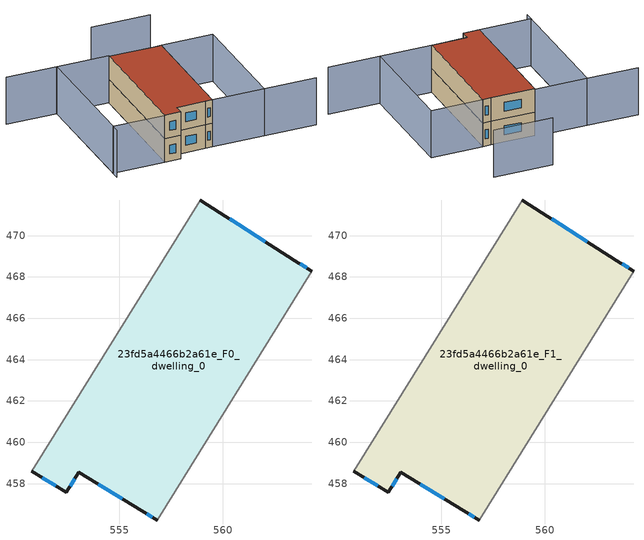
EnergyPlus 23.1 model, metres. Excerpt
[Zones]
23fd5a4466b2a61e_F0_dwelling_0
 floor ground (EU_floor_Construction): 563.49,468.78 564.31,468.28 556.82,456.24 556.09,456.69 553.03,458.54 552.44,457.57 550.75,458.6 558.91,471.72 z0
 wall outside (EU_wall_Construction): 564.31,468.28 563.49,468.78 558.91,471.72 / 550.75,458.6 552.44,457.57 553.03,458.54 556.09,456.69 556.82,456.24 z0:3
 wall adiabatic (EU_wall_Construction): 556.82,456.24 564.31,468.28 / 558.91,471.72 550.75,458.6 z0:3
 window (EU_Window_Construction): 562.06,469.7 560.34,470.8 / 564.05,468.44 563.74,468.63 / 556.32,456.55 556.59,456.38 / 553.98,457.97 555.14,457.27 / 552.62,457.88 552.85,458.24 / 551.28,458.28 551.91,457.89 z0.93:2.07
23fd5a4466b2a61e_F1_dwelling_0
 floor to 23fd5a4466b2a61e_F0_dwelling_0 (EU_floor_Construction): 563.49,468.78 564.31,468.28 556.82,456.24 556.09,456.69 553.03,458.54 552.44,457.57 550.75,458.6 558.91,471.72 z3
 wall outside (EU_wall_Construction): 564.31,468.28 563.49,468.78 558.91,471.72 / 550.75,458.6 552.44,457.57 553.03,458.54 556.09,456.69 556.82,456.24 z3:6
 wall adiabatic (EU_wall_Construction): 556.82,456.24 564.31,468.28 / 558.91,471.72 550.75,458.6 z3:6
 window (EU_Window_Construction): 562.06,469.7 560.34,470.8 / 564.05,468.44 563.74,468.63 / 556.32,456.55 556.59,456.38 / 553.98,457.97 555.14,457.27 / 552.62,457.88 552.85,458.24 / 551.28,458.28 551.91,457.89 z3.93:5.07
 roof outside (EU_roof_Construction): 556.82,456.24 564.31,468.28 563.49,468.78 558.91,471.72 550.75,458.6 552.44,457.57 553.03,458.54 556.09,456.69 z6
shading: 567.71,449.52 562.28,452.9 / 562.28,452.9 569.79,464.98 / 548.21,478.5 553.53,475.18 / 553.53,475.18 544.78,461.12 / 569.64,473.38 563.43,477.25 / 556.82,456.24 564.34,468.32 / 564.34,468.32 569.77,464.94 / 569.77,464.94 562.26,452.86 / 562.26,452.86 556.82,456.24 / 558.96,471.79 550.73,458.57 / 550.73,458.57 545.3,461.95 / 545.3,461.95 553.52,475.17 / 553.52,475.17 558.96,471.79 z0:6
[Building]
EU S2 Campaign: North Axis=0; Terrain=City; Solar Distribution=FullExterior
[Site:Location]
Montreal-Trudeau.Intl.AP: Latitude=45.4667; Longitude=-73.75; Time Zone=-5; Elevation=36
[SizingPeriod:WeatherFileDays]
AnnualSizingPeriod: Begin Month=1; Begin Day of Month=1; End Month=12; End Day of Month=31; Day of Week for Start Day=Monday; Use Weather File Daylight Saving Period=No; Use Weather File Rain and Snow Indicators=No
[MATERIAL]
EU_InternalMass_Material: Roughness=MediumRough; Thickness=0.1; Conductivity=1; Density=1800; Specific Heat=900; Thermal Absorptance=0.9; Solar Absorptance=0.7; Visible Absorptance=0.7
[MATERIAL:NOMASS] Roughness=MediumRough; Thermal Absorptance=0.9; Solar Absorptance=0.7; Visible Absorptance=0.7
Name | Thermal Resistance
EU_wall_NoMass; EU_floor_NoMass | 1.36485
EU_roof_NoMass | 2.55992
[WINDOWMATERIAL:SIMPLEGLAZINGSYSTEM]
EU_Window_SimpleGlazing: UFactor=3.92339; Solar Heat Gain Coefficient=0.8; Visible Transmittance=0.8
[CONSTRUCTION]
EU_wall_Construction: EU_wall_NoMass
EU_roof_Construction: EU_roof_NoMass
EU_floor_Construction: EU_floor_NoMass
EU_Window_Construction: EU_Window_SimpleGlazing
EU_InternalMass_Construction: EU_InternalMass_Material
[ZONE] Type=1; Multiplier=1; Ceiling Height=autocalculate; Volume=280.032; Floor Area=autocalculate; Part of Total Floor Area=Yes
23fd5a4466b2a61e_F0_dwelling_0; 23fd5a4466b2a61e_F1_dwelling_0
[INTERNALMASS] Construction=EU_InternalMass_Construction; Surface Area=93.3437
Name | Zone or ZoneList
23fd5a4466b2a61e_F0_dwelling_0_EU_InternalMass | 23fd5a4466b2a61e_F0_dwelling_0
23fd5a4466b2a61e_F1_dwelling_0_EU_InternalMass | 23fd5a4466b2a61e_F1_dwelling_0
[OTHEREQUIPMENT] Fuel Type=Electricity; Design Level Calculation Method=Watts/Area; Power per Zone Floor Area=1; Fraction Latent=0; Fraction Radiant=0; Fraction Lost=0; Carbon Dioxide Generation Rate=0; EndUse Subcategory=EU_Step8_InternalGains
Name | Zone or ZoneList or Space or SpaceList | Schedule
EU_Step8_InternalGain_23fd5a4466b2a61e_F0_dwelling_0_f000 | 23fd5a4466b2a61e_F0_dwelling_0 | EU_Step8_GainSchedule_23fd5a4466b2a61e_F0_dwelling_0_f000
EU_Step8_InternalGain_23fd5a4466b2a61e_F1_dwelling_0_f000 | 23fd5a4466b2a61e_F1_dwelling_0 | EU_Step8_GainSchedule_23fd5a4466b2a61e_F1_dwelling_0_f000
[ZONEVENTILATION:DESIGNFLOWRATE] Schedule=EU_AlwaysOn; Design Flow Rate Calculation Method=AirChanges/Hour; Air Changes per Hour=0.860309; Ventilation Type=Natural; Fan Pressure Rise=0; Fan Total Efficiency=1; Constant Term Coefficient=1; Temperature Term Coefficient=0; Velocity Term Coefficient=0; Velocity Squared Term Coefficient=0; Minimum Indoor Temperature=-100; Maximum Indoor Temperature=100; Delta Temperature=-100; Minimum Outdoor Temperature=-100; Maximum Outdoor Temperature=100; Maximum Wind Speed=40
Name | Zone or ZoneList or Space or SpaceList
EU_ConstantAir_23fd5a4466b2a61e_F0_dwelling_0 | 23fd5a4466b2a61e_F0_dwelling_0
EU_ConstantAir_23fd5a4466b2a61e_F1_dwelling_0 | 23fd5a4466b2a61e_F1_dwelling_0
[HVACTEMPLATE:THERMOSTAT] Constant Heating Setpoint=20; Constant Cooling Setpoint=50
EU_HeatOnly_23fd5a4466b2a61e_F0_dwelling_0; EU_HeatOnly_23fd5a4466b2a61e_F1_dwelling_0
[HVACTEMPLATE:ZONE:IDEALLOADSAIRSYSTEM] System Availability Schedule=EU_AlwaysOn; Maximum Heating Supply Air Temperature=50; Minimum Cooling Supply Air Temperature=13; Maximum Heating Supply Air Humidity Ratio=0.0156; Minimum Cooling Supply Air Humidity Ratio=0.0077; Heating Limit=NoLimit; Cooling Limit=NoLimit; Heating Availability Schedule=EU_AlwaysOn; Cooling Availability Schedule=EU_CoolingOff; Dehumidification Control Type=ConstantSensibleHeatRatio; Cooling Sensible Heat Ratio=0.7; Dehumidification Setpoint=60; Humidification Control Type=None; Humidification Setpoint=30; Outdoor Air Method=None; Outdoor Air Flow Rate per Person=0.00944; Outdoor Air Flow Rate per Zone Floor Area=0; Outdoor Air Flow Rate per Zone=0; Demand Controlled Ventilation Type=None; Outdoor Air Economizer Type=NoEconomizer; Heat Recovery Type=None; Sensible Heat Recovery Effectiveness=0.7; Latent Heat Recovery Effectiveness=0.65
Name | Template Thermostat
23fd5a4466b2a61e_F0_dwelling_0 | EU_HeatOnly_23fd5a4466b2a61e_F0_dwelling_0
23fd5a4466b2a61e_F1_dwelling_0 | EU_HeatOnly_23fd5a4466b2a61e_F1_dwelling_0
[SIZING:ZONE] Zone Cooling Design Supply Air Temperature Input Method=SupplyAirTemperature; Zone Cooling Design Supply Air Temperature=13; Zone Heating Design Supply Air Temperature Input Method=SupplyAirTemperature; Zone Heating Design Supply Air Temperature=50; Zone Cooling Design Supply Air Humidity Ratio=0.008; Zone Heating Design Supply Air Humidity Ratio=0.008; Cooling Design Air Flow Method=DesignDay; Cooling Design Air Flow Rate=0; Cooling Minimum Air Flow per Zone Floor Area=0.000762; Cooling Minimum Air Flow=0; Cooling Minimum Air Flow Fraction=0.2; Heating Design Air Flow Method=DesignDay; Heating Design Air Flow Rate=0; Heating Maximum Air Flow per Zone Floor Area=0.002032; Heating Maximum Air Flow=0.141576; Heating Maximum Air Flow Fraction=0.3; Account for Dedicated Outdoor Air System=No; Dedicated Outdoor Air System Control Strategy=NeutralSupplyAir; Dedicated Outdoor Air Low Setpoint Temperature for Design=autosize; Dedicated Outdoor Air High Setpoint Temperature for Design=autosize; Zone Load Sizing Method=Sensible Load Only No Latent Load; Zone Latent Cooling Design Supply Air Humidity Ratio Input Method=HumidityRatioDifference; Zone Cooling Design Supply Air Humidity Ratio Difference=0.005; Zone Latent Heating Design Supply Air Humidity Ratio Input Method=HumidityRatioDifference; Zone Humidification Design Supply Air Humidity Ratio Difference=0.005
23fd5a4466b2a61e_F0_dwelling_0; 23fd5a4466b2a61e_F1_dwelling_0
[SCHEDULE:CONSTANT]
Name | Hourly Value
EU_AlwaysOn | 1
EU_CoolingOff | 0
[SCHEDULE:FILE] Column Number=1; Rows to Skip at Top=0; Number of Hours of Data=8760; Column Separator=Comma; Interpolate to Timestep=No; Minutes per Item=60; Adjust Schedule for Daylight Savings=Yes
Name | File
EU_Step8_GainSchedule_23fd5a4466b2a61e_F0_dwelling_0_f000 | ../../schedules/23fd5a4466b2a61e/23fd5a4466b2a61e_F0_dwelling_0_f000_gain.csv
EU_Step8_GainSchedule_23fd5a4466b2a61e_F1_dwelling_0_f000 | ../../schedules/23fd5a4466b2a61e/23fd5a4466b2a61e_F1_dwelling_0_f000_gain.csv
